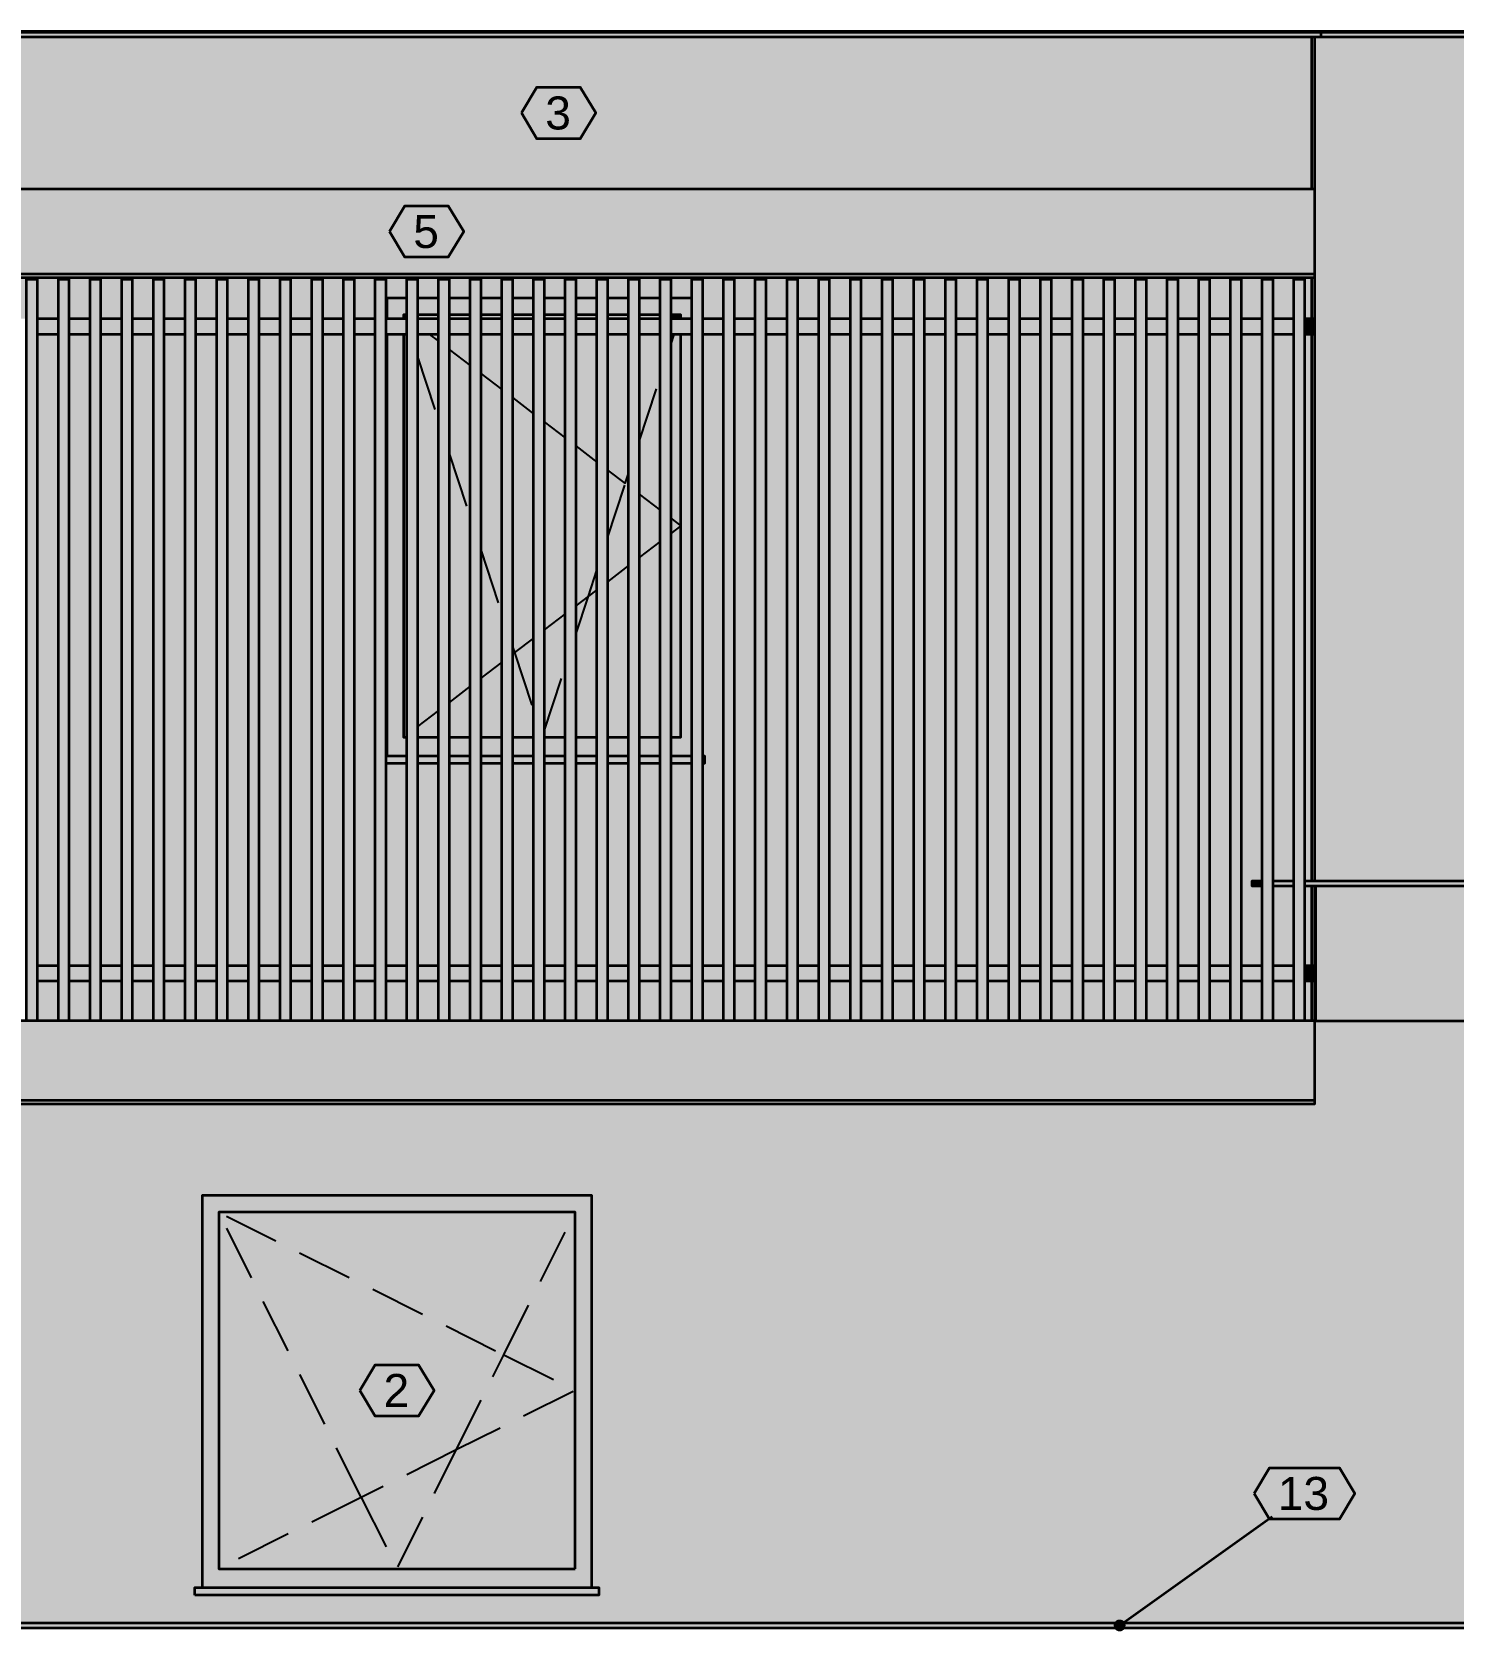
# Model space of a CAD drawing. Header units: metres. Extents: x -13 to 135, y -1 to 10.
# Drawn here: x 38.64 to 44.03, y 3.85 to 9.9 of the extents above; entities that cross this region are included whole.
import ezdxf

# ---------------------------------------------------------------- set-up
doc = ezdxf.new("R2010")
doc.units = ezdxf.units.M
doc.linetypes.add('KRESKOWA', pattern=[5.25, 4.2, -1.05])
doc.layers.add('A-ELEWACJE', color=7, linetype='Continuous', lineweight=35)
doc.layers.add('A-OPISY', color=2, linetype='Continuous', lineweight=25)
doc.styles.add('PL_ARIAL', font='arial.ttf')

msp = doc.modelspace()

# ---------------------------------------------------------------- hatches: boundary and pattern name
at = {"layer": 'A-ELEWACJE', "true_color": 0x75787b}
for points in [[(37.7498, 9.896), (43.5248, 9.896), (43.5248, 9.876), (37.7498, 9.876)], [(43.5248, 9.876), (43.5248, 9.896), (47.1498, 9.896), (47.1498, 9.876)], [(40.0623, 7.154), (40.0623, 7.125), (39.9823, 7.125), (39.9823, 7.154)], [(40.1823, 7.154), (40.1823, 7.125), (40.1023, 7.125), (40.1023, 7.154)], [(40.3023, 7.154), (40.3023, 7.125), (40.2223, 7.125), (40.2223, 7.154)], [(40.4223, 7.154), (40.4223, 7.125), (40.3423, 7.125), (40.3423, 7.154)], [(40.5423, 7.154), (40.5423, 7.125), (40.4623, 7.125), (40.4623, 7.154)], [(40.6623, 7.154), (40.6623, 7.125), (40.5823, 7.125), (40.5823, 7.154)], [(40.7823, 7.154), (40.7823, 7.125), (40.7023, 7.125), (40.7023, 7.154)], [(40.9023, 7.154), (40.9023, 7.125), (40.8223, 7.125), (40.8223, 7.154)], [(41.0223, 7.154), (41.0223, 7.125), (40.9423, 7.125), (40.9423, 7.154)], [(41.1423, 7.154), (41.1423, 7.125), (41.0623, 7.125), (41.0623, 7.154)], [(41.1898, 7.154), (41.1898, 7.125), (41.1823, 7.125), (41.1823, 7.154)], [(43.2648, 6.68), (43.3023, 6.68), (43.3023, 6.66), (43.2648, 6.66)], [(43.4223, 6.68), (43.4223, 6.66), (43.3423, 6.66), (43.3423, 6.68)], [(47.1498, 6.68), (47.1498, 6.66), (43.4623, 6.66), (43.4623, 6.68)], [(39.2598, 4.004), (40.7898, 4.004), (40.7898, 3.975), (39.2598, 3.975)], [(47.7748, 3.85), (37.7498, 3.85), (37.7498, 3.87), (47.7748, 3.87)]]:
    msp.add_hatch(color=7, dxfattribs=at).paths.add_polyline_path(points)
at = {"layer": 'A-ELEWACJE', "true_color": 0x606060}
for points in [[(39.9748, 9.876), (41.1748, 9.876), (43.4898, 9.876), (43.4898, 9.302), (37.7848, 9.302), (37.7848, 9.876)], [(41.0623, 8.888), (41.0623, 8.96), (41.0223, 8.96), (41.0223, 8.888), (40.9423, 8.888), (40.9423, 8.96), (40.9023, 8.96), (40.9023, 8.888), (40.8223, 8.888), (40.8223, 8.96), (40.7823, 8.96), (40.7823, 8.888), (40.7023, 8.888), (40.7023, 8.96), (40.6623, 8.96), (40.6623, 8.888), (40.5823, 8.888), (40.5823, 8.96), (40.5423, 8.96), (40.5423, 8.888), (40.4623, 8.888), (40.4623, 8.96), (40.4223, 8.96), (40.4223, 8.888), (40.3423, 8.888), (40.3423, 8.96), (40.3023, 8.96), (40.3023, 8.888), (40.2223, 8.888), (40.2223, 8.96), (40.1823, 8.96), (40.1823, 8.888), (40.1023, 8.888), (40.1023, 8.96), (40.0623, 8.96), (40.0623, 8.888), (39.9868, 8.888), (39.9868, 8.81), (39.9823, 8.81), (39.9823, 8.96), (39.9423, 8.96), (39.9423, 8.81), (39.8623, 8.81), (39.8623, 8.96), (39.8223, 8.96), (39.8223, 8.81), (39.7423, 8.81), (39.7423, 8.96), (39.7023, 8.96), (39.7023, 8.81), (39.6223, 8.81), (39.6223, 8.96), (39.5823, 8.96), (39.5823, 8.81), (39.5023, 8.81), (39.5023, 8.96), (39.4623, 8.96), (39.4623, 8.81), (39.3823, 8.81), (39.3823, 8.96), (39.3423, 8.96), (39.3423, 8.81), (39.2623, 8.81), (39.2623, 8.96), (39.2223, 8.96), (39.2223, 8.81), (39.1423, 8.81), (39.1423, 8.96), (39.1023, 8.96), (39.1023, 8.81), (39.0223, 8.81), (39.0223, 8.96), (38.9823, 8.96), (38.9823, 8.81), (38.9023, 8.81), (38.9023, 8.96), (38.8623, 8.96), (38.8623, 8.81), (38.7823, 8.81), (38.7823, 8.96), (38.7423, 8.96), (38.7423, 8.81), (38.6623, 8.81), (38.6623, 8.96), (38.6223, 8.96), (38.6223, 8.81), (38.5423, 8.81), (38.5423, 8.96), (38.5023, 8.96), (38.5023, 8.81), (38.4223, 8.81), (38.4223, 8.96), (38.3823, 8.96), (38.3823, 8.81), (38.3023, 8.81), (38.3023, 8.96), (38.2623, 8.96), (38.2623, 8.81), (38.1823, 8.81), (38.1823, 8.96), (38.1423, 8.96), (38.1423, 8.81), (38.0623, 8.81), (38.0623, 8.96), (38.0223, 8.96), (38.0223, 8.81), (37.9423, 8.81), (37.9423, 8.96), (37.9023, 8.96), (37.9023, 8.81), (37.8223, 8.81), (37.8223, 8.96), (37.7848, 8.96), (37.7848, 8.965), (43.4898, 8.965), (43.4898, 8.81), (43.4623, 8.81), (43.4623, 8.96), (43.4223, 8.96), (43.4223, 8.81), (43.3423, 8.81), (43.3423, 8.96), (43.3023, 8.96), (43.3023, 8.81), (43.2223, 8.81), (43.2223, 8.96), (43.1823, 8.96), (43.1823, 8.81), (43.1023, 8.81), (43.1023, 8.96), (43.0623, 8.96), (43.0623, 8.81), (42.9823, 8.81), (42.9823, 8.96), (42.9423, 8.96), (42.9423, 8.81), (42.8623, 8.81), (42.8623, 8.96), (42.8223, 8.96), (42.8223, 8.81), (42.7423, 8.81), (42.7423, 8.96), (42.7023, 8.96), (42.7023, 8.81), (42.6223, 8.81), (42.6223, 8.96), (42.5823, 8.96), (42.5823, 8.81), (42.5023, 8.81), (42.5023, 8.96), (42.4623, 8.96), (42.4623, 8.81), (42.3823, 8.81), (42.3823, 8.96), (42.3423, 8.96), (42.3423, 8.81), (42.2623, 8.81), (42.2623, 8.96), (42.2223, 8.96), (42.2223, 8.81), (42.1423, 8.81), (42.1423, 8.96), (42.1023, 8.96), (42.1023, 8.81), (42.0223, 8.81), (42.0223, 8.96), (41.9823, 8.96), (41.9823, 8.81), (41.9023, 8.81), (41.9023, 8.96), (41.8623, 8.96), (41.8623, 8.81), (41.7823, 8.81), (41.7823, 8.96), (41.7423, 8.96), (41.7423, 8.81), (41.6623, 8.81), (41.6623, 8.96), (41.6223, 8.96), (41.6223, 8.81), (41.5423, 8.81), (41.5423, 8.96), (41.5023, 8.96), (41.5023, 8.81), (41.4223, 8.81), (41.4223, 8.96), (41.3823, 8.96), (41.3823, 8.81), (41.3023, 8.81), (41.3023, 8.96), (41.2623, 8.96), (41.2623, 8.81), (41.1823, 8.81), (41.1823, 8.96), (41.1423, 8.96), (41.1423, 8.888)], [(38.6623, 8.75), (38.7423, 8.75), (38.7423, 6.36), (38.6623, 6.36)], [(38.7823, 8.75), (38.8623, 8.75), (38.8623, 6.36), (38.7823, 6.36)], [(38.9023, 8.75), (38.9823, 8.75), (38.9823, 6.36), (38.9023, 6.36)], [(39.0223, 8.75), (39.1023, 8.75), (39.1023, 6.36), (39.0223, 6.36)], [(39.1423, 8.75), (39.2223, 8.75), (39.2223, 6.36), (39.1423, 6.36)], [(39.2623, 8.75), (39.3423, 8.75), (39.3423, 6.36), (39.2623, 6.36)], [(39.3823, 8.75), (39.4623, 8.75), (39.4623, 6.36), (39.3823, 6.36)], [(39.5023, 8.75), (39.5823, 8.75), (39.5823, 6.36), (39.5023, 6.36)], [(39.6223, 8.75), (39.7023, 8.75), (39.7023, 6.36), (39.6223, 6.36)], [(39.7423, 8.75), (39.8223, 8.75), (39.8223, 6.36), (39.7423, 6.36)], [(39.8623, 8.75), (39.9423, 8.75), (39.9423, 6.36), (39.8623, 6.36)], [(39.9868, 7.154), (39.9823, 7.154), (39.9823, 8.75), (39.9868, 8.75)], [(41.1823, 8.75), (41.2623, 8.75), (41.2623, 6.36), (41.1823, 6.36), (41.1823, 7.125), (41.1898, 7.125), (41.1898, 7.154), (41.1823, 7.154)], [(41.3023, 8.75), (41.3823, 8.75), (41.3823, 6.36), (41.3023, 6.36)], [(41.4223, 8.75), (41.5023, 8.75), (41.5023, 6.36), (41.4223, 6.36)], [(41.5423, 6.36), (41.5423, 8.75), (41.6223, 8.75), (41.6223, 6.36)], [(41.6623, 6.36), (41.6623, 8.75), (41.7423, 8.75), (41.7423, 6.36)], [(41.7823, 6.36), (41.7823, 8.75), (41.8623, 8.75), (41.8623, 6.36)], [(41.9023, 6.36), (41.9023, 8.75), (41.9823, 8.75), (41.9823, 6.36)], [(42.0223, 6.36), (42.0223, 8.75), (42.1023, 8.75), (42.1023, 6.36)], [(42.1423, 6.36), (42.1423, 8.75), (42.2223, 8.75), (42.2223, 6.36)], [(42.2623, 6.36), (42.2623, 8.75), (42.3423, 8.75), (42.3423, 6.36)], [(42.3823, 6.36), (42.3823, 8.75), (42.4623, 8.75), (42.4623, 6.36)], [(42.5023, 6.36), (42.5023, 8.75), (42.5823, 8.75), (42.5823, 6.36)], [(42.6223, 6.36), (42.6223, 8.75), (42.7023, 8.75), (42.7023, 6.36)], [(42.7423, 6.36), (42.7423, 8.75), (42.8223, 8.75), (42.8223, 6.36)], [(42.8623, 6.36), (42.8623, 8.75), (42.9423, 8.75), (42.9423, 6.36)], [(42.9823, 6.36), (42.9823, 8.75), (43.0623, 8.75), (43.0623, 6.36)], [(43.1023, 6.36), (43.1023, 8.75), (43.1823, 8.75), (43.1823, 6.36)], [(43.2223, 6.36), (43.2223, 8.75), (43.3023, 8.75), (43.3023, 6.68), (43.2648, 6.68), (43.2648, 6.66), (43.3023, 6.66), (43.3023, 6.36)], [(43.4223, 6.68), (43.3423, 6.68), (43.3423, 8.75), (43.4223, 8.75)], [(43.4623, 8.75), (43.4898, 8.75), (43.4898, 6.68), (43.4623, 6.68)], [(39.9823, 6.36), (39.9823, 7.125), (40.0623, 7.125), (40.0623, 6.36)], [(40.1023, 7.125), (40.1823, 7.125), (40.1823, 6.36), (40.1023, 6.36)], [(40.2223, 6.36), (40.2223, 7.125), (40.3023, 7.125), (40.3023, 6.36)], [(40.3423, 6.36), (40.3423, 7.125), (40.4223, 7.125), (40.4223, 6.36)], [(40.4623, 6.36), (40.4623, 7.125), (40.5423, 7.125), (40.5423, 6.36)], [(40.5823, 6.36), (40.5823, 7.125), (40.6623, 7.125), (40.6623, 6.36)], [(40.7023, 6.36), (40.7023, 7.125), (40.7823, 7.125), (40.7823, 6.36)], [(40.8223, 6.36), (40.8223, 7.125), (40.9023, 7.125), (40.9023, 6.36)], [(40.9423, 6.36), (40.9423, 7.125), (41.0223, 7.125), (41.0223, 6.36)], [(41.0623, 7.125), (41.1423, 7.125), (41.1423, 6.36), (41.0623, 6.36)], [(43.3423, 6.36), (43.3423, 6.66), (43.4223, 6.66), (43.4223, 6.36)], [(43.4623, 6.36), (43.4623, 6.66), (43.4898, 6.66), (43.4898, 6.36)], [(38.7423, 6.3), (38.7423, 6.152), (38.6623, 6.152), (38.6623, 6.3)], [(38.7823, 6.152), (38.7823, 6.3), (38.8623, 6.3), (38.8623, 6.152)], [(38.9823, 6.3), (38.9823, 6.152), (38.9023, 6.152), (38.9023, 6.3)], [(39.1023, 6.3), (39.1023, 6.152), (39.0223, 6.152), (39.0223, 6.3)], [(39.2223, 6.3), (39.2223, 6.152), (39.1423, 6.152), (39.1423, 6.3)], [(39.3423, 6.3), (39.3423, 6.152), (39.2623, 6.152), (39.2623, 6.3)], [(39.4623, 6.3), (39.4623, 6.152), (39.3823, 6.152), (39.3823, 6.3)], [(39.5823, 6.3), (39.5823, 6.152), (39.5023, 6.152), (39.5023, 6.3)], [(39.7023, 6.3), (39.7023, 6.152), (39.6223, 6.152), (39.6223, 6.3)], [(39.8223, 6.3), (39.8223, 6.152), (39.7423, 6.152), (39.7423, 6.3)], [(39.9423, 6.3), (39.9423, 6.152), (39.8623, 6.152), (39.8623, 6.3)], [(39.9823, 6.152), (39.9823, 6.3), (40.0623, 6.3), (40.0623, 6.152)], [(40.1823, 6.3), (40.1823, 6.152), (40.1023, 6.152), (40.1023, 6.3)], [(40.3023, 6.3), (40.3023, 6.152), (40.2223, 6.152), (40.2223, 6.3)], [(40.4223, 6.3), (40.4223, 6.152), (40.3423, 6.152), (40.3423, 6.3)], [(40.5423, 6.3), (40.5423, 6.152), (40.4623, 6.152), (40.4623, 6.3)], [(40.6623, 6.3), (40.6623, 6.152), (40.5823, 6.152), (40.5823, 6.3)], [(40.7823, 6.3), (40.7823, 6.152), (40.7023, 6.152), (40.7023, 6.3)], [(40.9023, 6.3), (40.9023, 6.152), (40.8223, 6.152), (40.8223, 6.3)], [(41.0223, 6.152), (40.9423, 6.152), (40.9423, 6.3), (41.0223, 6.3)], [(41.1423, 6.152), (41.0623, 6.152), (41.0623, 6.3), (41.1423, 6.3)], [(41.2623, 6.152), (41.1823, 6.152), (41.1823, 6.3), (41.2623, 6.3)], [(41.3023, 6.152), (41.3023, 6.3), (41.3823, 6.3), (41.3823, 6.152)], [(41.5023, 6.3), (41.5023, 6.152), (41.4223, 6.152), (41.4223, 6.3)], [(41.6223, 6.3), (41.6223, 6.152), (41.5423, 6.152), (41.5423, 6.3)], [(41.7423, 6.3), (41.7423, 6.152), (41.6623, 6.152), (41.6623, 6.3)], [(41.8623, 6.3), (41.8623, 6.152), (41.7823, 6.152), (41.7823, 6.3)], [(41.9823, 6.3), (41.9823, 6.152), (41.9023, 6.152), (41.9023, 6.3)], [(42.1023, 6.3), (42.1023, 6.152), (42.0223, 6.152), (42.0223, 6.3)], [(42.2223, 6.3), (42.2223, 6.152), (42.1423, 6.152), (42.1423, 6.3)], [(42.3423, 6.3), (42.3423, 6.152), (42.2623, 6.152), (42.2623, 6.3)], [(42.4623, 6.3), (42.4623, 6.152), (42.3823, 6.152), (42.3823, 6.3)], [(42.5823, 6.3), (42.5823, 6.152), (42.5023, 6.152), (42.5023, 6.3)], [(42.7023, 6.3), (42.7023, 6.152), (42.6223, 6.152), (42.6223, 6.3)], [(42.8223, 6.3), (42.8223, 6.152), (42.7423, 6.152), (42.7423, 6.3)], [(42.9423, 6.3), (42.9423, 6.152), (42.8623, 6.152), (42.8623, 6.3)], [(43.0623, 6.3), (43.0623, 6.152), (42.9823, 6.152), (42.9823, 6.3)], [(43.1823, 6.3), (43.1823, 6.152), (43.1023, 6.152), (43.1023, 6.3)], [(43.3023, 6.3), (43.3023, 6.152), (43.2223, 6.152), (43.2223, 6.3)], [(43.4223, 6.3), (43.4223, 6.152), (43.3423, 6.152), (43.3423, 6.3)], [(43.4898, 6.3), (43.4898, 6.152), (43.4623, 6.152), (43.4623, 6.3)]]:
    msp.add_hatch(color=7, dxfattribs=at).paths.add_polyline_path(points)
at = {"layer": 'A-ELEWACJE', "true_color": 0xf5f4f1}
for points in [[(43.4898, 9.876), (43.4998, 9.876), (43.4998, 9.302), (43.4898, 9.302)], [(43.5248, 9.876), (47.1148, 9.876), (47.1148, 6.68), (46.6048, 6.68), (46.5948, 6.68), (46.4698, 6.68), (43.4998, 6.68), (43.4998, 8.75), (43.4998, 8.81), (43.4998, 8.965), (43.4998, 8.98), (43.4998, 9.3), (43.4998, 9.302), (43.4998, 9.876)], [(43.4998, 8.98), (43.4998, 8.965), (36.7748, 8.965), (36.7748, 8.98)], [(43.4898, 8.965), (43.4998, 8.965), (43.4998, 8.81), (43.4898, 8.81)], [(43.4898, 8.75), (43.4998, 8.75), (43.4998, 6.68), (43.4898, 6.68)], [(43.4898, 6.66), (43.4998, 6.66), (43.4998, 6.36), (43.4898, 6.36)], [(43.4898, 6.3), (43.4998, 6.3), (43.4998, 6.152), (43.4898, 6.152)], [(43.4998, 5.85), (43.4998, 5.835), (36.7748, 5.835), (36.7748, 5.85)]]:
    msp.add_hatch(color=7, dxfattribs=at).paths.add_polyline_path(points)
at = {"layer": 'A-ELEWACJE', "true_color": 0x797d80}
for points in [[(36.7748, 9.3), (36.7748, 9.302), (43.4998, 9.302), (43.4998, 9.3)], [(36.7748, 6.15), (36.7748, 6.152), (43.4998, 6.152), (43.4998, 6.15)]]:
    msp.add_hatch(color=7, dxfattribs=at).paths.add_polyline_path(points)
at = {"layer": 'A-ELEWACJE', "true_color": 0xbab7af}
for points in [[(36.7748, 9.3), (43.4998, 9.3), (43.4998, 8.98), (36.7748, 8.98)], [(36.7748, 6.15), (43.4998, 6.15), (43.4998, 5.85), (36.7748, 5.85)]]:
    msp.add_hatch(color=7, dxfattribs=at).paths.add_polyline_path(points)
at = {"layer": 'A-ELEWACJE', "true_color": 0xa37650}
for points in [[(38.6223, 8.96), (38.6623, 8.96), (38.6623, 6.152), (38.6223, 6.152)], [(38.7823, 8.96), (38.7823, 6.152), (38.7423, 6.152), (38.7423, 8.96)], [(38.9023, 8.96), (38.9023, 6.152), (38.8623, 6.152), (38.8623, 8.96)], [(38.9823, 8.96), (39.0223, 8.96), (39.0223, 6.152), (38.9823, 6.152)], [(39.1423, 8.96), (39.1423, 6.152), (39.1023, 6.152), (39.1023, 8.96)], [(39.2623, 8.96), (39.2623, 6.152), (39.2223, 6.152), (39.2223, 8.96)], [(39.3423, 8.96), (39.3823, 8.96), (39.3823, 6.152), (39.3423, 6.152)], [(39.5023, 8.96), (39.5023, 6.152), (39.4623, 6.152), (39.4623, 8.96)], [(39.6223, 8.96), (39.6223, 6.152), (39.5823, 6.152), (39.5823, 8.96)], [(39.7423, 8.96), (39.7423, 6.152), (39.7023, 6.152), (39.7023, 8.96)], [(39.8223, 8.96), (39.8623, 8.96), (39.8623, 6.152), (39.8223, 6.152)], [(39.9823, 8.96), (39.9823, 6.152), (39.9423, 6.152), (39.9423, 8.96)], [(40.1023, 8.96), (40.1023, 6.152), (40.0623, 6.152), (40.0623, 8.96)], [(40.1823, 8.96), (40.2223, 8.96), (40.2223, 6.152), (40.1823, 6.152)], [(40.3423, 8.96), (40.3423, 6.152), (40.3023, 6.152), (40.3023, 8.96)], [(40.4623, 8.96), (40.4623, 6.152), (40.4223, 6.152), (40.4223, 8.96)], [(40.5423, 8.96), (40.5823, 8.96), (40.5823, 6.152), (40.5423, 6.152)], [(40.7023, 8.96), (40.7023, 6.152), (40.6623, 6.152), (40.6623, 8.96)], [(40.8223, 8.96), (40.8223, 6.152), (40.7823, 6.152), (40.7823, 8.96)], [(40.9023, 8.96), (40.9423, 8.96), (40.9423, 6.152), (40.9023, 6.152)], [(41.0623, 8.96), (41.0623, 6.152), (41.0223, 6.152), (41.0223, 8.96)], [(41.1823, 8.96), (41.1823, 6.152), (41.1423, 6.152), (41.1423, 8.96)], [(41.2623, 8.96), (41.3023, 8.96), (41.3023, 6.152), (41.2623, 6.152)], [(41.4223, 8.96), (41.4223, 6.152), (41.3823, 6.152), (41.3823, 8.96)], [(41.5423, 8.96), (41.5423, 6.152), (41.5023, 6.152), (41.5023, 8.96)], [(41.6223, 8.96), (41.6623, 8.96), (41.6623, 6.152), (41.6223, 6.152)], [(41.7823, 8.96), (41.7823, 6.152), (41.7423, 6.152), (41.7423, 8.96)], [(41.9023, 8.96), (41.9023, 6.152), (41.8623, 6.152), (41.8623, 8.96)], [(41.9823, 8.96), (42.0223, 8.96), (42.0223, 6.152), (41.9823, 6.152)], [(42.1423, 8.96), (42.1423, 6.152), (42.1023, 6.152), (42.1023, 8.96)], [(42.2623, 8.96), (42.2623, 6.152), (42.2223, 6.152), (42.2223, 8.96)], [(42.3423, 8.96), (42.3823, 8.96), (42.3823, 6.152), (42.3423, 6.152)], [(42.5023, 8.96), (42.5023, 6.152), (42.4623, 6.152), (42.4623, 8.96)], [(42.6223, 8.96), (42.6223, 6.152), (42.5823, 6.152), (42.5823, 8.96)], [(42.7023, 8.96), (42.7423, 8.96), (42.7423, 6.152), (42.7023, 6.152)], [(42.8623, 8.96), (42.8623, 6.152), (42.8223, 6.152), (42.8223, 8.96)], [(42.9823, 8.96), (42.9823, 6.152), (42.9423, 6.152), (42.9423, 8.96)], [(43.1023, 8.96), (43.1023, 6.152), (43.0623, 6.152), (43.0623, 8.96)], [(43.2223, 8.96), (43.2223, 6.152), (43.1823, 6.152), (43.1823, 8.96)], [(43.3423, 8.96), (43.3423, 6.152), (43.3023, 6.152), (43.3023, 8.96)], [(43.4623, 8.96), (43.4623, 6.152), (43.4223, 6.152), (43.4223, 8.96)]]:
    msp.add_hatch(color=7, dxfattribs=at).paths.add_polyline_path(points)
at = {"layer": 'A-ELEWACJE', "true_color": 0x6a6d70}
for points in [[(40.0498, 8.825), (40.0498, 8.81), (39.9868, 8.81), (39.9868, 8.888), (40.0623, 8.888), (40.0623, 8.825)], [(40.1023, 8.825), (40.1023, 8.888), (40.1823, 8.888), (40.1823, 8.825)], [(40.2223, 8.825), (40.2223, 8.888), (40.3023, 8.888), (40.3023, 8.825)], [(40.3423, 8.825), (40.3423, 8.888), (40.4223, 8.888), (40.4223, 8.825)], [(40.4623, 8.825), (40.4623, 8.888), (40.5423, 8.888), (40.5423, 8.825)], [(40.5823, 8.825), (40.5823, 8.888), (40.6623, 8.888), (40.6623, 8.825)], [(40.7023, 8.825), (40.7023, 8.888), (40.7823, 8.888), (40.7823, 8.825)], [(40.8223, 8.825), (40.8223, 8.888), (40.9023, 8.888), (40.9023, 8.825)], [(40.9423, 8.825), (40.9423, 8.888), (41.0223, 8.888), (41.0223, 8.825)], [(41.0998, 8.825), (41.0623, 8.825), (41.0623, 8.888), (41.1423, 8.888), (41.1423, 8.81), (41.0998, 8.81)], [(40.0498, 7.225), (40.0623, 7.225), (40.0623, 7.154), (39.9868, 7.154), (39.9868, 8.75), (40.0498, 8.75)], [(41.0998, 8.75), (41.1423, 8.75), (41.1423, 7.154), (41.0623, 7.154), (41.0623, 7.225), (41.0998, 7.225)], [(40.1823, 7.225), (40.1823, 7.154), (40.1023, 7.154), (40.1023, 7.225)], [(40.3023, 7.225), (40.3023, 7.154), (40.2223, 7.154), (40.2223, 7.225)], [(40.4223, 7.225), (40.4223, 7.154), (40.3423, 7.154), (40.3423, 7.225)], [(40.5423, 7.225), (40.5423, 7.154), (40.4623, 7.154), (40.4623, 7.225)], [(40.6623, 7.225), (40.6623, 7.154), (40.5823, 7.154), (40.5823, 7.225)], [(40.7823, 7.225), (40.7823, 7.154), (40.7023, 7.154), (40.7023, 7.225)], [(40.9023, 7.225), (40.9023, 7.154), (40.8223, 7.154), (40.8223, 7.225)], [(41.0223, 7.225), (41.0223, 7.154), (40.9423, 7.154), (40.9423, 7.225)]]:
    msp.add_hatch(color=7, dxfattribs=at).paths.add_polyline_path(points)
at = {"layer": 'A-ELEWACJE', "true_color": 0x6b6e70}
for points in [[(38.7423, 8.81), (38.7423, 8.75), (38.6623, 8.75), (38.6623, 8.81)], [(38.8623, 8.81), (38.8623, 8.75), (38.7823, 8.75), (38.7823, 8.81)], [(38.9823, 8.81), (38.9823, 8.75), (38.9023, 8.75), (38.9023, 8.81)], [(39.1023, 8.81), (39.1023, 8.75), (39.0223, 8.75), (39.0223, 8.81)], [(39.2223, 8.81), (39.2223, 8.75), (39.1423, 8.75), (39.1423, 8.81)], [(39.3423, 8.81), (39.3423, 8.75), (39.2623, 8.75), (39.2623, 8.81)], [(39.4623, 8.81), (39.4623, 8.75), (39.3823, 8.75), (39.3823, 8.81)], [(39.5823, 8.81), (39.5823, 8.75), (39.5023, 8.75), (39.5023, 8.81)], [(39.7023, 8.81), (39.7023, 8.75), (39.6223, 8.75), (39.6223, 8.81)], [(39.8223, 8.81), (39.8223, 8.75), (39.7423, 8.75), (39.7423, 8.81)], [(39.9423, 8.81), (39.9423, 8.75), (39.8623, 8.75), (39.8623, 8.81)], [(40.0623, 8.81), (40.0623, 8.75), (39.9823, 8.75), (39.9823, 8.81)], [(40.1823, 8.81), (40.1823, 8.75), (40.1023, 8.75), (40.1023, 8.81)], [(40.3023, 8.81), (40.3023, 8.75), (40.2223, 8.75), (40.2223, 8.81)], [(40.4223, 8.81), (40.4223, 8.75), (40.3423, 8.75), (40.3423, 8.81)], [(40.5423, 8.81), (40.5423, 8.75), (40.4623, 8.75), (40.4623, 8.81)], [(40.6623, 8.81), (40.6623, 8.75), (40.5823, 8.75), (40.5823, 8.81)], [(40.7823, 8.81), (40.7823, 8.75), (40.7023, 8.75), (40.7023, 8.81)], [(40.9023, 8.81), (40.9023, 8.75), (40.8223, 8.75), (40.8223, 8.81)], [(41.0223, 8.81), (41.0223, 8.75), (40.9423, 8.75), (40.9423, 8.81)], [(41.1423, 8.81), (41.1423, 8.75), (41.0623, 8.75), (41.0623, 8.81)], [(41.2623, 8.81), (41.2623, 8.75), (41.1823, 8.75), (41.1823, 8.81)], [(41.3823, 8.81), (41.3823, 8.75), (41.3023, 8.75), (41.3023, 8.81)], [(41.5023, 8.81), (41.5023, 8.75), (41.4223, 8.75), (41.4223, 8.81)], [(41.6223, 8.81), (41.6223, 8.75), (41.5423, 8.75), (41.5423, 8.81)], [(41.7423, 8.81), (41.7423, 8.75), (41.6623, 8.75), (41.6623, 8.81)], [(41.8623, 8.81), (41.8623, 8.75), (41.7823, 8.75), (41.7823, 8.81)], [(41.9823, 8.81), (41.9823, 8.75), (41.9023, 8.75), (41.9023, 8.81)], [(42.1023, 8.81), (42.1023, 8.75), (42.0223, 8.75), (42.0223, 8.81)], [(42.2223, 8.81), (42.2223, 8.75), (42.1423, 8.75), (42.1423, 8.81)], [(42.3423, 8.81), (42.3423, 8.75), (42.2623, 8.75), (42.2623, 8.81)], [(42.4623, 8.81), (42.4623, 8.75), (42.3823, 8.75), (42.3823, 8.81)], [(42.5823, 8.81), (42.5823, 8.75), (42.5023, 8.75), (42.5023, 8.81)], [(42.7023, 8.81), (42.7023, 8.75), (42.6223, 8.75), (42.6223, 8.81)], [(42.8223, 8.81), (42.8223, 8.75), (42.7423, 8.75), (42.7423, 8.81)], [(42.9423, 8.81), (42.9423, 8.75), (42.8623, 8.75), (42.8623, 8.81)], [(43.0623, 8.81), (43.0623, 8.75), (42.9823, 8.75), (42.9823, 8.81)], [(43.1823, 8.81), (43.1823, 8.75), (43.1023, 8.75), (43.1023, 8.81)], [(43.3023, 8.81), (43.3023, 8.75), (43.2223, 8.75), (43.2223, 8.81)], [(43.4223, 8.81), (43.4223, 8.75), (43.3423, 8.75), (43.3423, 8.81)], [(43.4998, 8.81), (43.4998, 8.75), (43.4623, 8.75), (43.4623, 8.81)], [(38.7423, 6.36), (38.7423, 6.3), (38.6623, 6.3), (38.6623, 6.36)], [(38.8623, 6.36), (38.8623, 6.3), (38.7823, 6.3), (38.7823, 6.36)], [(38.9823, 6.36), (38.9823, 6.3), (38.9023, 6.3), (38.9023, 6.36)], [(39.1023, 6.36), (39.1023, 6.3), (39.0223, 6.3), (39.0223, 6.36)], [(39.2223, 6.36), (39.2223, 6.3), (39.1423, 6.3), (39.1423, 6.36)], [(39.3423, 6.36), (39.3423, 6.3), (39.2623, 6.3), (39.2623, 6.36)], [(39.4623, 6.36), (39.4623, 6.3), (39.3823, 6.3), (39.3823, 6.36)], [(39.5823, 6.36), (39.5823, 6.3), (39.5023, 6.3), (39.5023, 6.36)], [(39.7023, 6.36), (39.7023, 6.3), (39.6223, 6.3), (39.6223, 6.36)], [(39.8223, 6.36), (39.8223, 6.3), (39.7423, 6.3), (39.7423, 6.36)], [(39.9423, 6.36), (39.9423, 6.3), (39.8623, 6.3), (39.8623, 6.36)], [(40.0623, 6.36), (40.0623, 6.3), (39.9823, 6.3), (39.9823, 6.36)], [(40.1823, 6.36), (40.1823, 6.3), (40.1023, 6.3), (40.1023, 6.36)], [(40.3023, 6.36), (40.3023, 6.3), (40.2223, 6.3), (40.2223, 6.36)], [(40.4223, 6.36), (40.4223, 6.3), (40.3423, 6.3), (40.3423, 6.36)], [(40.5423, 6.36), (40.5423, 6.3), (40.4623, 6.3), (40.4623, 6.36)], [(40.6623, 6.36), (40.6623, 6.3), (40.5823, 6.3), (40.5823, 6.36)], [(40.7823, 6.36), (40.7823, 6.3), (40.7023, 6.3), (40.7023, 6.36)], [(40.9023, 6.36), (40.9023, 6.3), (40.8223, 6.3), (40.8223, 6.36)], [(41.0223, 6.36), (41.0223, 6.3), (40.9423, 6.3), (40.9423, 6.36)], [(41.1423, 6.36), (41.1423, 6.3), (41.0623, 6.3), (41.0623, 6.36)], [(41.2623, 6.36), (41.2623, 6.3), (41.1823, 6.3), (41.1823, 6.36)], [(41.3823, 6.36), (41.3823, 6.3), (41.3023, 6.3), (41.3023, 6.36)], [(41.5023, 6.36), (41.5023, 6.3), (41.4223, 6.3), (41.4223, 6.36)], [(41.6223, 6.36), (41.6223, 6.3), (41.5423, 6.3), (41.5423, 6.36)], [(41.7423, 6.36), (41.7423, 6.3), (41.6623, 6.3), (41.6623, 6.36)], [(41.8623, 6.36), (41.8623, 6.3), (41.7823, 6.3), (41.7823, 6.36)], [(41.9823, 6.36), (41.9823, 6.3), (41.9023, 6.3), (41.9023, 6.36)], [(42.1023, 6.36), (42.1023, 6.3), (42.0223, 6.3), (42.0223, 6.36)], [(42.2223, 6.36), (42.2223, 6.3), (42.1423, 6.3), (42.1423, 6.36)], [(42.3423, 6.36), (42.3423, 6.3), (42.2623, 6.3), (42.2623, 6.36)], [(42.4623, 6.36), (42.4623, 6.3), (42.3823, 6.3), (42.3823, 6.36)], [(42.5823, 6.36), (42.5823, 6.3), (42.5023, 6.3), (42.5023, 6.36)], [(42.7023, 6.36), (42.7023, 6.3), (42.6223, 6.3), (42.6223, 6.36)], [(42.8223, 6.36), (42.8223, 6.3), (42.7423, 6.3), (42.7423, 6.36)], [(42.9423, 6.36), (42.9423, 6.3), (42.8623, 6.3), (42.8623, 6.36)], [(43.0623, 6.36), (43.0623, 6.3), (42.9823, 6.3), (42.9823, 6.36)], [(43.1823, 6.36), (43.1823, 6.3), (43.1023, 6.3), (43.1023, 6.36)], [(43.3023, 6.36), (43.3023, 6.3), (43.2223, 6.3), (43.2223, 6.36)], [(43.4223, 6.36), (43.4223, 6.3), (43.3423, 6.3), (43.3423, 6.36)], [(43.4998, 6.36), (43.4998, 6.3), (43.4623, 6.3), (43.4623, 6.36)]]:
    msp.add_hatch(color=7, dxfattribs=at).paths.add_polyline_path(points)
at = {"layer": 'A-ELEWACJE', "true_color": 0xa9c3cd}
for points in [[(40.0498, 8.825), (40.0623, 8.825), (40.0623, 8.81), (40.0498, 8.81)], [(40.1823, 8.825), (40.1823, 8.81), (40.1023, 8.81), (40.1023, 8.825)], [(40.3023, 8.825), (40.3023, 8.81), (40.2223, 8.81), (40.2223, 8.825)], [(40.4223, 8.825), (40.4223, 8.81), (40.3423, 8.81), (40.3423, 8.825)], [(40.5423, 8.825), (40.5423, 8.81), (40.4623, 8.81), (40.4623, 8.825)], [(40.6623, 8.825), (40.6623, 8.81), (40.5823, 8.81), (40.5823, 8.825)], [(40.7823, 8.825), (40.7823, 8.81), (40.7023, 8.81), (40.7023, 8.825)], [(40.9023, 8.825), (40.9023, 8.81), (40.8223, 8.81), (40.8223, 8.825)], [(41.0223, 8.825), (41.0223, 8.81), (40.9423, 8.81), (40.9423, 8.825)], [(41.0998, 8.825), (41.0998, 8.81), (41.0623, 8.81), (41.0623, 8.825)], [(40.0498, 8.75), (40.0623, 8.75), (40.0623, 7.225), (40.0498, 7.225)], [(40.1023, 7.225), (40.1023, 8.75), (40.1823, 8.75), (40.1823, 7.225)], [(40.2223, 7.225), (40.2223, 8.75), (40.3023, 8.75), (40.3023, 7.225)], [(40.3423, 7.225), (40.3423, 8.75), (40.4223, 8.75), (40.4223, 7.225)], [(40.4623, 7.225), (40.4623, 8.75), (40.5423, 8.75), (40.5423, 7.225)], [(40.5823, 7.225), (40.5823, 8.75), (40.6623, 8.75), (40.6623, 7.225)], [(40.7023, 7.225), (40.7023, 8.75), (40.7823, 8.75), (40.7823, 7.225)], [(40.8223, 7.225), (40.8223, 8.75), (40.9023, 8.75), (40.9023, 7.225)], [(40.9423, 7.225), (40.9423, 8.75), (41.0223, 8.75), (41.0223, 7.225)], [(41.0998, 7.225), (41.0623, 7.225), (41.0623, 8.75), (41.0998, 8.75)], [(39.3498, 5.425), (40.6998, 5.425), (40.6998, 4.075), (39.3498, 4.075)]]:
    msp.add_hatch(color=7, dxfattribs=at).paths.add_polyline_path(points)
at = {"layer": 'A-ELEWACJE', "true_color": 0xbebbb4}
msp.add_hatch(color=7, dxfattribs=at).paths.add_polyline_path([(43.4998, 6.152), (43.4998, 6.3), (43.4998, 6.36), (43.4998, 6.66), (43.5048, 6.66), (43.5048, 6.15), (43.4998, 6.15)])
at = {"layer": 'A-ELEWACJE', "true_color": 0x979a9e}
msp.add_hatch(color=7, dxfattribs=at).paths.add_polyline_path([(43.5048, 6.15), (43.5048, 6.66), (46.9098, 6.66), (46.9098, 6.15)])
at = {"layer": 'A-ELEWACJE', "true_color": 0xf5f4f1}
h = msp.add_hatch(color=7, dxfattribs=at)
h.paths.add_polyline_path([(47.1148, 6.15), (47.1148, 3.87), (46.8698, 3.87), (38.4298, 3.87), (38.3048, 3.87), (38.2948, 3.87), (37.7848, 3.87), (37.7848, 5.835), (43.4998, 5.835), (43.4998, 5.85), (43.4998, 6.15)])
h.paths.add_polyline_path([(40.7628, 5.488), (39.2868, 5.488), (39.2868, 4.004), (39.2598, 4.004), (39.2598, 3.975), (40.7898, 3.975), (40.7898, 4.004), (40.7628, 4.004)], flags=0)
at = {"layer": 'A-ELEWACJE', "true_color": 0x6a6d70}
h = msp.add_hatch(color=7, dxfattribs=at)
h.paths.add_polyline_path([(39.2868, 4.004), (39.2868, 5.488), (40.7628, 5.488), (40.7628, 4.004)])
h.paths.add_polyline_path([(40.6998, 5.425), (39.3498, 5.425), (39.3498, 4.075), (40.6998, 4.075)], flags=0)
at = {"layer": 'A-OPISY', "true_color": 0xffffff}
for points in [[(40.4967, 9.589), (40.5552, 9.6865), (40.7193, 9.6865), (40.7778, 9.589), (40.7193, 9.4915), (40.5552, 9.4915)], [(39.9967, 9.14), (40.0552, 9.2375), (40.2193, 9.2375), (40.2778, 9.14), (40.2193, 9.0425), (40.0552, 9.0425)], [(39.8842, 4.75), (39.9427, 4.8475), (40.1068, 4.8475), (40.1653, 4.75), (40.1068, 4.6525), (39.9427, 4.6525)], [(43.2712, 4.36), (43.3297, 4.4575), (43.5948, 4.4575), (43.6533, 4.36), (43.5948, 4.2625), (43.3297, 4.2625)]]:
    msp.add_hatch(color=7, dxfattribs=at).paths.add_polyline_path(points)
at = {"layer": 'A-OPISY', "true_color": 0x000000}
msp.add_hatch(color=7, dxfattribs=at).paths.add_polyline_path([(42.7848, 3.86), (42.784, 3.8658), (42.7817, 3.8713), (42.7782, 3.8759), (42.7735, 3.8795), (42.7681, 3.8817), (42.7623, 3.8825), (42.7564, 3.8817), (42.751, 3.8795), (42.7464, 3.8759), (42.7428, 3.8713), (42.7405, 3.8658), (42.7398, 3.86), (42.7405, 3.8542), (42.7428, 3.8488), (42.7464, 3.8441), (42.751, 3.8405), (42.7564, 3.8383), (42.7623, 3.8375), (42.7681, 3.8383), (42.7735, 3.8405), (42.7782, 3.8441), (42.7817, 3.8488), (42.784, 3.8542)])

# ---------------------------------------------------------------- linework, layer by layer
at = {"layer": 'A-ELEWACJE', "lineweight": 35, "ltscale": 0.05}
for points in [[(37.7498, 9.876), (37.7498, 9.896), (43.5248, 9.896), (43.5248, 9.876), (37.7498, 9.876)], [(43.4898, 9.3024), (43.4898, 9.8756)], [(43.4998, 9.8756), (43.4998, 9.3024)], [(43.5252, 9.896), (47.1498, 9.896), (47.1498, 9.876), (43.5252, 9.876)], [(36.7748, 9.3), (36.7748, 9.302), (43.4998, 9.302), (43.4998, 9.3), (36.7748, 9.3)], [(43.4998, 9.2996), (43.4998, 8.9804)], [(36.7748, 8.98), (43.4998, 8.98), (43.4998, 8.965), (36.7748, 8.965), (36.7748, 8.98)], [(38.6223, 6.1524), (38.6223, 8.96), (38.6623, 8.96), (38.6623, 6.1524)], [(38.7423, 6.1524), (38.7423, 8.96), (38.7823, 8.96), (38.7823, 6.1524)], [(38.8623, 6.1524), (38.8623, 8.96), (38.9023, 8.96), (38.9023, 6.1524)], [(38.9823, 6.1524), (38.9823, 8.96), (39.0223, 8.96), (39.0223, 6.1524)], [(39.1023, 6.1524), (39.1023, 8.96), (39.1423, 8.96), (39.1423, 6.1524)], [(39.2223, 6.1524), (39.2223, 8.96), (39.2623, 8.96), (39.2623, 6.1524)], [(39.3423, 6.1524), (39.3423, 8.96), (39.3823, 8.96), (39.3823, 6.1524)], [(39.4623, 6.1524), (39.4623, 8.96), (39.5023, 8.96), (39.5023, 6.1524)], [(39.5823, 6.1524), (39.5823, 8.96), (39.6223, 8.96), (39.6223, 6.1524)], [(39.7023, 6.1524), (39.7023, 8.96), (39.7423, 8.96), (39.7423, 6.1524)], [(39.8223, 6.1524), (39.8223, 8.96), (39.8623, 8.96), (39.8623, 6.1524)], [(39.9423, 6.1524), (39.9423, 8.96), (39.9823, 8.96), (39.9823, 6.1524)], [(40.0623, 6.1524), (40.0623, 8.96), (40.1023, 8.96), (40.1023, 6.1524)], [(40.1823, 6.1524), (40.1823, 8.96), (40.2223, 8.96), (40.2223, 6.1524)], [(40.3023, 6.1524), (40.3023, 8.96), (40.3423, 8.96), (40.3423, 6.1524)], [(40.4223, 6.1524), (40.4223, 8.96), (40.4623, 8.96), (40.4623, 6.1524)], [(40.5423, 6.1524), (40.5423, 8.96), (40.5823, 8.96), (40.5823, 6.1524)], [(40.6623, 6.1524), (40.6623, 8.96), (40.7023, 8.96), (40.7023, 6.1524)], [(40.7823, 6.1524), (40.7823, 8.96), (40.8223, 8.96), (40.8223, 6.1524)], [(40.9023, 6.1524), (40.9023, 8.96), (40.9423, 8.96), (40.9423, 6.1524)], [(41.0223, 6.1524), (41.0223, 8.96), (41.0623, 8.96), (41.0623, 6.1524)], [(41.1423, 6.1524), (41.1423, 8.96), (41.1823, 8.96), (41.1823, 6.1524)], [(41.2623, 6.1524), (41.2623, 8.96), (41.3023, 8.96), (41.3023, 6.1524)], [(41.3823, 6.1524), (41.3823, 8.96), (41.4223, 8.96), (41.4223, 6.1524)], [(41.5023, 6.1524), (41.5023, 8.96), (41.5423, 8.96), (41.5423, 6.1524)], [(41.6223, 6.1524), (41.6223, 8.96), (41.6623, 8.96), (41.6623, 6.1524)], [(41.7423, 6.1524), (41.7423, 8.96), (41.7823, 8.96), (41.7823, 6.1524)], [(41.8623, 6.1524), (41.8623, 8.96), (41.9023, 8.96), (41.9023, 6.1524)], [(41.9823, 6.1524), (41.9823, 8.96), (42.0223, 8.96), (42.0223, 6.1524)], [(42.1023, 6.1524), (42.1023, 8.96), (42.1423, 8.96), (42.1423, 6.1524)], [(42.2223, 6.1524), (42.2223, 8.96), (42.2623, 8.96), (42.2623, 6.1524)], [(42.3423, 6.1524), (42.3423, 8.96), (42.3823, 8.96), (42.3823, 6.1524)], [(42.4623, 6.1524), (42.4623, 8.96), (42.5023, 8.96), (42.5023, 6.1524)], [(42.5823, 6.1524), (42.5823, 8.96), (42.6223, 8.96), (42.6223, 6.1524)], [(42.7023, 6.1524), (42.7023, 8.96), (42.7423, 8.96), (42.7423, 6.1524)], [(42.8223, 6.1524), (42.8223, 8.96), (42.8623, 8.96), (42.8623, 6.1524)], [(42.9423, 6.1524), (42.9423, 8.96), (42.9823, 8.96), (42.9823, 6.1524)], [(43.0623, 6.1524), (43.0623, 8.96), (43.1023, 8.96), (43.1023, 6.1524)], [(43.1823, 6.1524), (43.1823, 8.96), (43.2223, 8.96), (43.2223, 6.1524)], [(43.3023, 6.1524), (43.3023, 8.96), (43.3423, 8.96), (43.3423, 6.1524)], [(43.4223, 6.1524), (43.4223, 8.96), (43.4623, 8.96), (43.4623, 6.1524)], [(43.4898, 8.8104), (43.4898, 8.9646)], [(43.4998, 8.9646), (43.4998, 8.8104)], [(40.0619, 8.888), (39.9868, 8.888), (39.9868, 8.8104)], [(40.1819, 8.888), (40.1027, 8.888)], [(40.3019, 8.888), (40.2227, 8.888)], [(40.4219, 8.888), (40.3427, 8.888)], [(40.5419, 8.888), (40.4627, 8.888)], [(40.6619, 8.888), (40.5827, 8.888)], [(40.7819, 8.888), (40.7027, 8.888)], [(40.9019, 8.888), (40.8227, 8.888)], [(41.0219, 8.888), (40.9427, 8.888)], [(41.1419, 8.888), (41.0627, 8.888)], [(38.6627, 8.81), (38.7419, 8.81)], [(38.7827, 8.81), (38.8619, 8.81)], [(38.9027, 8.81), (38.9819, 8.81)], [(39.0227, 8.81), (39.1019, 8.81)], [(39.1427, 8.81), (39.2219, 8.81)], [(39.2627, 8.81), (39.3419, 8.81)], [(39.3827, 8.81), (39.4619, 8.81)], [(39.5027, 8.81), (39.5819, 8.81)], [(39.6227, 8.81), (39.7019, 8.81)], [(39.7427, 8.81), (39.8219, 8.81)], [(39.8627, 8.81), (39.9419, 8.81)], [(39.9827, 8.81), (40.0619, 8.81)], [(40.0619, 8.825), (40.0498, 8.825), (40.0498, 8.8104)], [(40.1819, 8.825), (40.1027, 8.825)], [(40.1027, 8.81), (40.1819, 8.81)], [(40.3019, 8.825), (40.2227, 8.825)], [(40.2227, 8.81), (40.3019, 8.81)], [(40.4219, 8.825), (40.3427, 8.825)], [(40.3427, 8.81), (40.4219, 8.81)], [(40.5419, 8.825), (40.4627, 8.825)], [(40.4627, 8.81), (40.5419, 8.81)], [(40.6619, 8.825), (40.5827, 8.825)], [(40.5827, 8.81), (40.6619, 8.81)], [(40.7819, 8.825), (40.7027, 8.825)], [(40.7027, 8.81), (40.7819, 8.81)], [(40.9019, 8.825), (40.8227, 8.825)], [(40.8227, 8.81), (40.9019, 8.81)], [(41.0219, 8.825), (40.9427, 8.825)], [(40.9427, 8.81), (41.0219, 8.81)], [(41.0998, 8.8104), (41.0998, 8.825), (41.0627, 8.825)], [(41.0627, 8.81), (41.1419, 8.81)], [(41.1827, 8.81), (41.2619, 8.81)], [(41.3027, 8.81), (41.3819, 8.81)], [(41.4227, 8.81), (41.5019, 8.81)], [(41.5427, 8.81), (41.6219, 8.81)], [(41.6627, 8.81), (41.7419, 8.81)], [(41.7827, 8.81), (41.8619, 8.81)], [(41.9027, 8.81), (41.9819, 8.81)], [(42.0227, 8.81), (42.1019, 8.81)], [(42.1427, 8.81), (42.2219, 8.81)], [(42.2627, 8.81), (42.3419, 8.81)], [(42.3827, 8.81), (42.4619, 8.81)], [(42.5027, 8.81), (42.5819, 8.81)], [(42.6227, 8.81), (42.7019, 8.81)], [(42.7427, 8.81), (42.8219, 8.81)], [(42.8627, 8.81), (42.9419, 8.81)], [(42.9827, 8.81), (43.0619, 8.81)], [(43.1027, 8.81), (43.1819, 8.81)], [(43.2227, 8.81), (43.3019, 8.81)], [(43.3427, 8.81), (43.4219, 8.81)], [(43.4627, 8.81), (43.4998, 8.81), (43.4998, 8.75), (43.4627, 8.75)], [(38.7419, 8.75), (38.6627, 8.75)], [(38.8619, 8.75), (38.7827, 8.75)], [(38.9819, 8.75), (38.9027, 8.75)], [(39.1019, 8.75), (39.0227, 8.75)], [(39.2219, 8.75), (39.1427, 8.75)], [(39.3419, 8.75), (39.2627, 8.75)], [(39.4619, 8.75), (39.3827, 8.75)], [(39.5819, 8.75), (39.5027, 8.75)], [(39.7019, 8.75), (39.6227, 8.75)], [(39.8219, 8.75), (39.7427, 8.75)], [(39.9419, 8.75), (39.8627, 8.75)], [(40.0619, 8.75), (39.9827, 8.75)], [(39.9868, 8.7496), (39.9868, 7.1544)], [(40.0498, 8.7496), (40.0498, 7.225), (40.0619, 7.225)], [(40.1819, 8.75), (40.1027, 8.75)], [(40.3019, 8.75), (40.2227, 8.75)], [(40.4219, 8.75), (40.3427, 8.75)], [(40.5419, 8.75), (40.4627, 8.75)], [(40.6619, 8.75), (40.5827, 8.75)], [(40.7819, 8.75), (40.7027, 8.75)], [(40.9019, 8.75), (40.8227, 8.75)], [(41.0219, 8.75), (40.9427, 8.75)], [(41.1419, 8.75), (41.0627, 8.75)], [(41.0627, 7.225), (41.0998, 7.225), (41.0998, 8.7496)], [(41.2619, 8.75), (41.1827, 8.75)], [(41.3819, 8.75), (41.3027, 8.75)], [(41.5019, 8.75), (41.4227, 8.75)], [(41.6219, 8.75), (41.5427, 8.75)], [(41.7419, 8.75), (41.6627, 8.75)], [(41.8619, 8.75), (41.7827, 8.75)], [(41.9819, 8.75), (41.9027, 8.75)], [(42.1019, 8.75), (42.0227, 8.75)], [(42.2219, 8.75), (42.1427, 8.75)], [(42.3419, 8.75), (42.2627, 8.75)], [(42.4619, 8.75), (42.3827, 8.75)], [(42.5819, 8.75), (42.5027, 8.75)], [(42.7019, 8.75), (42.6227, 8.75)], [(42.8219, 8.75), (42.7427, 8.75)], [(42.9419, 8.75), (42.8627, 8.75)], [(43.0619, 8.75), (42.9827, 8.75)], [(43.1819, 8.75), (43.1027, 8.75)], [(43.3019, 8.75), (43.2227, 8.75)], [(43.4219, 8.75), (43.3427, 8.75)], [(43.4898, 6.6804), (43.4898, 8.7496)], [(43.4998, 8.7496), (43.4998, 6.6804)], [(40.1027, 7.225), (40.1819, 7.225)], [(40.2227, 7.225), (40.3019, 7.225)], [(40.3427, 7.225), (40.4219, 7.225)], [(40.4627, 7.225), (40.5419, 7.225)], [(40.5827, 7.225), (40.6619, 7.225)], [(40.7027, 7.225), (40.7819, 7.225)], [(40.8227, 7.225), (40.9019, 7.225)], [(40.9427, 7.225), (41.0219, 7.225)], [(39.9827, 7.154), (40.0619, 7.154)], [(40.1027, 7.154), (40.1819, 7.154)], [(40.2227, 7.154), (40.3019, 7.154)], [(40.3427, 7.154), (40.4219, 7.154)], [(40.4627, 7.154), (40.5419, 7.154)], [(40.5827, 7.154), (40.6619, 7.154)], [(40.7027, 7.154), (40.7819, 7.154)], [(40.8227, 7.154), (40.9019, 7.154)], [(40.9427, 7.154), (41.0219, 7.154)], [(41.0627, 7.154), (41.1419, 7.154)], [(41.1827, 7.154), (41.1898, 7.154), (41.1898, 7.125), (41.1827, 7.125)], [(40.0619, 7.125), (39.9827, 7.125)], [(40.1819, 7.125), (40.1027, 7.125)], [(40.3019, 7.125), (40.2227, 7.125)], [(40.4219, 7.125), (40.3427, 7.125)], [(40.5419, 7.125), (40.4627, 7.125)], [(40.6619, 7.125), (40.5827, 7.125)], [(40.7819, 7.125), (40.7027, 7.125)], [(40.9019, 7.125), (40.8227, 7.125)], [(41.0219, 7.125), (40.9427, 7.125)], [(41.1419, 7.125), (41.0627, 7.125)], [(43.3019, 6.66), (43.2648, 6.66), (43.2648, 6.68), (43.3019, 6.68)], [(43.3427, 6.68), (43.4219, 6.68)], [(43.4219, 6.66), (43.3427, 6.66)], [(43.4627, 6.68), (47.1498, 6.68), (47.1498, 6.66), (43.4627, 6.66)], [(43.4898, 6.3604), (43.4898, 6.6596)], [(43.4998, 6.6596), (43.4998, 6.3604)], [(43.5048, 6.1504), (43.5048, 6.6596)], [(38.6627, 6.36), (38.7419, 6.36)], [(38.7827, 6.36), (38.8619, 6.36)], [(38.9027, 6.36), (38.9819, 6.36)], [(39.0227, 6.36), (39.1019, 6.36)], [(39.1427, 6.36), (39.2219, 6.36)], [(39.2627, 6.36), (39.3419, 6.36)], [(39.3827, 6.36), (39.4619, 6.36)], [(39.5027, 6.36), (39.5819, 6.36)], [(39.6227, 6.36), (39.7019, 6.36)], [(39.7427, 6.36), (39.8219, 6.36)], [(39.8627, 6.36), (39.9419, 6.36)], [(39.9827, 6.36), (40.0619, 6.36)], [(40.1027, 6.36), (40.1819, 6.36)], [(40.2227, 6.36), (40.3019, 6.36)], [(40.3427, 6.36), (40.4219, 6.36)], [(40.4627, 6.36), (40.5419, 6.36)], [(40.5827, 6.36), (40.6619, 6.36)], [(40.7027, 6.36), (40.7819, 6.36)], [(40.8227, 6.36), (40.9019, 6.36)], [(40.9427, 6.36), (41.0219, 6.36)], [(41.0627, 6.36), (41.1419, 6.36)], [(41.1827, 6.36), (41.2619, 6.36)], [(41.3027, 6.36), (41.3819, 6.36)], [(41.4227, 6.36), (41.5019, 6.36)], [(41.5427, 6.36), (41.6219, 6.36)], [(41.6627, 6.36), (41.7419, 6.36)], [(41.7827, 6.36), (41.8619, 6.36)], [(41.9027, 6.36), (41.9819, 6.36)], [(42.0227, 6.36), (42.1019, 6.36)], [(42.1427, 6.36), (42.2219, 6.36)], [(42.2627, 6.36), (42.3419, 6.36)], [(42.3827, 6.36), (42.4619, 6.36)], [(42.5027, 6.36), (42.5819, 6.36)], [(42.6227, 6.36), (42.7019, 6.36)], [(42.7427, 6.36), (42.8219, 6.36)], [(42.8627, 6.36), (42.9419, 6.36)], [(42.9827, 6.36), (43.0619, 6.36)], [(43.1027, 6.36), (43.1819, 6.36)], [(43.2227, 6.36), (43.3019, 6.36)], [(43.3427, 6.36), (43.4219, 6.36)], [(43.4627, 6.36), (43.4998, 6.36), (43.4998, 6.3), (43.4627, 6.3)], [(38.7419, 6.3), (38.6627, 6.3)], [(38.8619, 6.3), (38.7827, 6.3)], [(38.9819, 6.3), (38.9027, 6.3)], [(39.1019, 6.3), (39.0227, 6.3)], [(39.2219, 6.3), (39.1427, 6.3)], [(39.3419, 6.3), (39.2627, 6.3)], [(39.4619, 6.3), (39.3827, 6.3)], [(39.5819, 6.3), (39.5027, 6.3)], [(39.7019, 6.3), (39.6227, 6.3)], [(39.8219, 6.3), (39.7427, 6.3)], [(39.9419, 6.3), (39.8627, 6.3)], [(40.0619, 6.3), (39.9827, 6.3)], [(40.1819, 6.3), (40.1027, 6.3)], [(40.3019, 6.3), (40.2227, 6.3)], [(40.4219, 6.3), (40.3427, 6.3)], [(40.5419, 6.3), (40.4627, 6.3)], [(40.6619, 6.3), (40.5827, 6.3)], [(40.7819, 6.3), (40.7027, 6.3)], [(40.9019, 6.3), (40.8227, 6.3)], [(41.0219, 6.3), (40.9427, 6.3)], [(41.1419, 6.3), (41.0627, 6.3)], [(41.2619, 6.3), (41.1827, 6.3)], [(41.3819, 6.3), (41.3027, 6.3)], [(41.5019, 6.3), (41.4227, 6.3)], [(41.6219, 6.3), (41.5427, 6.3)], [(41.7419, 6.3), (41.6627, 6.3)], [(41.8619, 6.3), (41.7827, 6.3)], [(41.9819, 6.3), (41.9027, 6.3)], [(42.1019, 6.3), (42.0227, 6.3)], [(42.2219, 6.3), (42.1427, 6.3)], [(42.3419, 6.3), (42.2627, 6.3)], [(42.4619, 6.3), (42.3827, 6.3)], [(42.5819, 6.3), (42.5027, 6.3)], [(42.7019, 6.3), (42.6227, 6.3)], [(42.8219, 6.3), (42.7427, 6.3)], [(42.9419, 6.3), (42.8627, 6.3)], [(43.0619, 6.3), (42.9827, 6.3)], [(43.1819, 6.3), (43.1027, 6.3)], [(43.3019, 6.3), (43.2227, 6.3)], [(43.4219, 6.3), (43.3427, 6.3)], [(43.4898, 6.1524), (43.4898, 6.2996)], [(43.4998, 6.2996), (43.4998, 6.1524)], [(36.7748, 6.15), (36.7748, 6.152), (43.4998, 6.152), (43.4998, 6.15), (36.7748, 6.15)], [(43.4998, 6.1496), (43.4998, 5.8504)], [(43.5002, 6.15), (47.1144, 6.15)], [(36.7748, 5.85), (43.4998, 5.85), (43.4998, 5.835), (36.7748, 5.835), (36.7748, 5.85)], [(40.7628, 4.0044), (40.7628, 5.488), (39.2868, 5.488), (39.2868, 4.0044)], [(40.6998, 4.075), (40.6998, 5.425), (39.3498, 5.425), (39.3498, 4.075), (40.6998, 4.075)], [(39.2598, 3.975), (39.2598, 4.004), (40.7898, 4.004), (40.7898, 3.975), (39.2598, 3.975)], [(47.7748, 3.85), (37.7498, 3.85), (37.7498, 3.87), (47.7748, 3.87), (47.7748, 3.85)]]:
    msp.add_lwpolyline(points, dxfattribs=at)
at = {"layer": 'A-ELEWACJE', "lineweight": 50, "ltscale": 0.05}
msp.add_lwpolyline([(38.2948, 9.896), (42.9798, 9.896), (43.5248, 9.896), (46.6048, 9.896)], dxfattribs=at)
at = {"layer": 'A-ELEWACJE', "linetype": 'KRESKOWA', "lineweight": 25, "ltscale": 0.05, "flags": 128}
for points in [[(40.0547, 8.81), (40.0498, 8.825), (40.0623, 8.8155)], [(40.1482, 8.75), (40.1823, 8.724)], [(41.0623, 8.7107), (41.0752, 8.75)], [(40.1023, 8.665), (40.1823, 8.4212)], [(40.2223, 8.6936), (40.3023, 8.6326)], [(40.3423, 8.6021), (40.4223, 8.5412)], [(40.9423, 8.345), (41.0223, 8.5888)], [(40.4623, 8.5107), (40.5423, 8.4498)], [(40.5823, 8.4193), (40.6623, 8.3583)], [(40.2223, 8.2993), (40.3023, 8.0555)], [(40.7023, 8.3279), (40.7823, 8.2669)], [(40.8223, 8.2364), (40.8898, 8.185)], [(40.8898, 8.185), (40.9023, 8.2231)], [(40.8223, 7.9793), (40.8898, 8.185)], [(40.9423, 8.145), (41.0223, 8.084)], [(41.0623, 8.0536), (41.0998, 8.025), (41.0623, 7.9964)], [(40.3423, 7.9336), (40.4223, 7.6898)], [(41.0223, 7.966), (40.9423, 7.905)], [(40.9023, 7.8745), (40.8223, 7.8136)], [(40.7498, 7.7583), (40.7823, 7.8574)], [(40.7023, 7.6136), (40.7498, 7.7583)], [(40.7498, 7.7583), (40.7023, 7.7221)], [(40.7823, 7.7831), (40.7498, 7.7583)], [(40.6623, 7.6917), (40.5823, 7.6307)], [(40.4623, 7.5679), (40.4698, 7.545)], [(40.5423, 7.6002), (40.4698, 7.545)], [(40.4223, 7.5088), (40.3423, 7.4479)], [(40.4698, 7.545), (40.5423, 7.324)], [(40.5823, 7.2479), (40.6623, 7.4917)], [(40.3023, 7.4174), (40.2223, 7.3564)], [(40.1823, 7.326), (40.1023, 7.265)], [(39.8898, 4.345), (39.3498, 5.425), (40.4298, 4.885)], [(40.4298, 4.885), (40.6998, 5.425)], [(40.4298, 4.885), (40.6998, 4.75), (40.2498, 4.525)], [(40.2498, 4.525), (40.4298, 4.885)], [(40.2498, 4.525), (39.8898, 4.345)], [(39.8898, 4.345), (40.0248, 4.075), (40.2498, 4.525)], [(39.8898, 4.345), (39.3498, 4.075)]]:
    msp.add_lwpolyline(points, dxfattribs=at)
at = {"layer": 'A-OPISY', "lineweight": 35, "ltscale": 0.05}
for points in [[(40.4967, 9.589), (40.5552, 9.6865), (40.7193, 9.6865), (40.7778, 9.589), (40.7193, 9.4915), (40.5552, 9.4915)], [(39.9967, 9.14), (40.0552, 9.2375), (40.2193, 9.2375), (40.2778, 9.14), (40.2193, 9.0425), (40.0552, 9.0425)], [(39.8842, 4.75), (39.9427, 4.8475), (40.1068, 4.8475), (40.1653, 4.75), (40.1068, 4.6525), (39.9427, 4.6525)], [(43.2712, 4.36), (43.3297, 4.4575), (43.5948, 4.4575), (43.6533, 4.36), (43.5948, 4.2625), (43.3297, 4.2625)]]:
    msp.add_lwpolyline(points, close=True, dxfattribs=at)
msp.add_lwpolyline([(42.7623, 3.86), (43.3402, 4.2728)], dxfattribs=at)

# ---------------------------------------------------------------- texts
at = {"layer": 'A-OPISY', "style": 'PL_ARIAL'}
for s, p in [('3', (40.5867, 9.5265)), ('5', (40.0867, 9.0775)), ('2', (39.9742, 4.6875)), ('13', (43.3612, 4.2975))]:
    msp.add_text(s, height=0.125, dxfattribs=at).set_placement(p)

doc.saveas('drawing.dxf')
